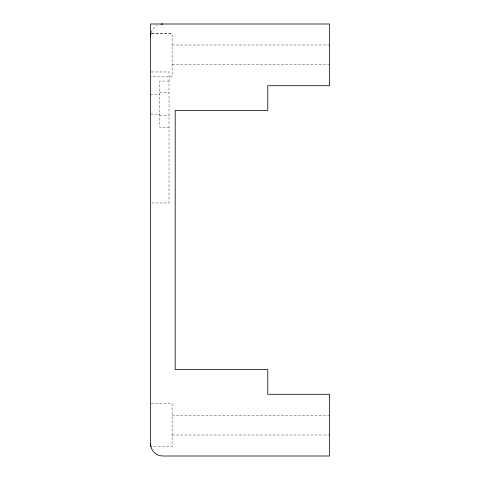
<?xml version="1.0" encoding="UTF-8"?>
<svg xmlns="http://www.w3.org/2000/svg" width="480" height="480" viewBox="0 0 480 480"><rect width="100%" height="100%" fill="white"/><g stroke="black" fill="none" stroke-linecap="round" stroke-linejoin="round"><path stroke-width="0.36" stroke-dasharray="2.4 1.8" d="M150.516 94.392L159.774 94.356M152.004 33.336L172.116 33.336L172.116 76.458L150.516 76.458M172.116 45.018L329.484 44.982M172.116 64.734L329.484 64.698M151.254 71.952L169.026 71.952L169.026 202.974L151.254 202.974M169.026 81.066L159.774 81.066L159.774 127.386L169.026 127.386M159.774 92.646L169.026 92.646M150.516 114.102L159.774 114.102M159.774 115.806L169.026 115.806M151.26 403.62L172.116 403.62L172.116 446.742L151.638 446.742M172.116 415.302L329.484 415.266M172.116 435.018L329.484 434.982M151.638 33.258L172.116 33.336M151.116 32.526A12.342 12.342 0 0 1 157.254 25.344"/><path stroke-width="0.72" d="M150.906 33.258L150.516 36.342A12.342 12.342 0 0 1 150.936 33.15M150.906 446.742L150.516 443.658L150.516 24L329.484 24L329.484 85.716L267.774 85.716L267.774 110.4L175.2 110.4L175.2 369.6L267.774 369.6L267.774 394.284L329.484 394.284L329.484 456L162.858 456A12.342 12.342 0 0 1 150.516 443.658M160.926 24.15A12.342 12.342 0 0 1 162.858 24"/></g></svg>
